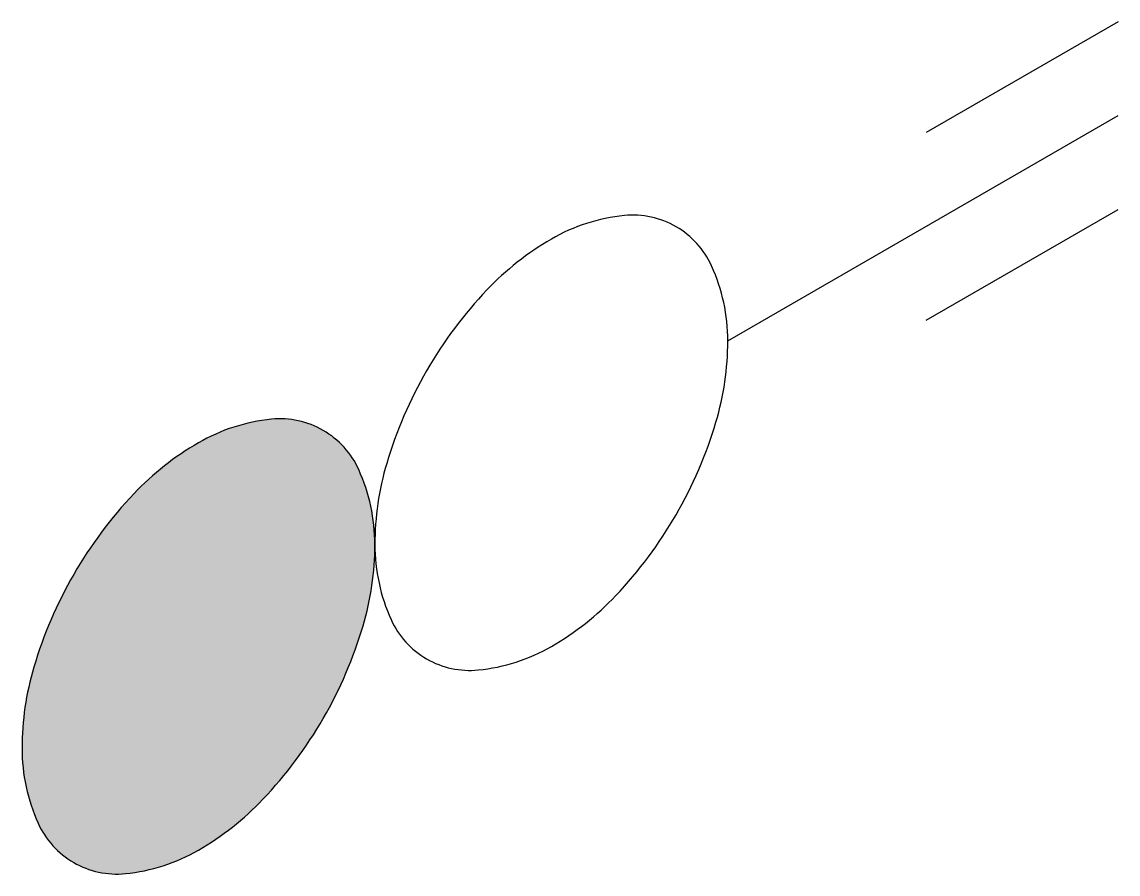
# Model space of a CAD drawing. Header units: millimetres. Extents: x -9882.041 to -9881.052, y -49.425 to -48.656.
import ezdxf

# ---------------------------------------------------------------- set-up
doc = ezdxf.new("R2010")
doc.units = ezdxf.units.MM
doc.header["$LTSCALE"] = 10
doc.layers.add('Tub_iso_componentes', color=2, linetype='Continuous')

msp = doc.modelspace()

# ---------------------------------------------------------------- hatches: boundary and pattern name
at = {"layer": 'Tub_iso_componentes'}
h = msp.add_hatch(color=1, dxfattribs=at)
edge = h.paths.add_edge_path()
edge.add_arc((-9882.10629, -49.09045), 0.38895, 330, 343.44948)
edge.add_arc((-9881.98024, -49.12791), 0.25746, 343.44948, 360)
edge.add_arc((-9881.88717, -49.12791), 0.16439, 360, 384.34287)
edge.add_arc((-9881.80842, -49.09228), 0.07796, 24.34287, 60)
edge.add_arc((-9881.80842, -49.09228), 0.07796, 60, 95.65713)
edge.add_arc((-9881.7999, -49.17829), 0.16439, 95.65713, 120)
edge.add_arc((-9881.75336, -49.25889), 0.25746, 120, 136.55052)
edge.add_arc((-9881.6579, -49.34932), 0.38895, 136.55052, 150)
edge.add_arc((-9881.6579, -49.34932), 0.38895, 150, 163.44948)
edge.add_arc((-9881.78395, -49.31187), 0.25746, 163.44948, 180)
edge.add_arc((-9881.87702, -49.31187), 0.16439, 180, 204.34287)
edge.add_arc((-9881.95577, -49.34749), 0.07796, 204.34287, 240)
edge.add_arc((-9881.95577, -49.34749), 0.07796, 240, 275.65713)
edge.add_arc((-9881.96429, -49.26148), 0.16439, 275.65713, 300)
edge.add_arc((-9882.01082, -49.18088), 0.25746, 300, 316.55052)
edge.add_arc((-9882.10629, -49.09045), 0.38895, 316.55052, 330)

# ---------------------------------------------------------------- linework, layer by layer
for p, q in [((-9881.05178, -48.65583), (-9881.22498, -48.75583)), ((-9881.22498, -48.92518), (-9881.05178, -48.82518))]:
    msp.add_line(p, q, dxfattribs=at)
at = {"layer": 'Tub_iso_componentes', "color": 2}
msp.add_line((-9881.40415, -48.94395), (-9881.05178, -48.7405), dxfattribs=at)
for points in [[(-9881.45081, -49.10097, 0.058752), (-9881.41482, -49.01729, 0.072341), (-9881.40415, -48.94395, 0.106617), (-9881.41876, -48.87618, 0.156851), (-9881.45081, -48.84081, 0.156851), (-9881.49747, -48.83074, 0.106617), (-9881.56346, -48.85196, 0.072341), (-9881.62165, -48.89787, 0.058752), (-9881.67612, -48.97089, 0.058752), (-9881.71211, -49.05456, 0.072341), (-9881.72278, -49.12791, 0.106617), (-9881.70816, -49.19567, 0.156851), (-9881.67612, -49.23105, 0.156851), (-9881.62945, -49.24111, 0.106617), (-9881.56346, -49.21989, 0.072341), (-9881.50528, -49.17398, 0.058752)], [(-9881.76944, -49.28493, 0.058752), (-9881.73345, -49.20125, 0.072341), (-9881.72278, -49.12791, 0.106617), (-9881.73739, -49.06014, 0.156851), (-9881.76944, -49.02477, 0.156851), (-9881.8161, -49.0147, 0.106617), (-9881.88209, -49.03593, 0.072341), (-9881.94027, -49.08183, 0.058752), (-9881.99475, -49.15485, 0.058752), (-9882.03074, -49.23853, 0.072341), (-9882.04141, -49.31187, 0.106617), (-9882.02679, -49.37963, 0.156851), (-9881.99475, -49.41501, 0.156851), (-9881.94808, -49.42507, 0.106617), (-9881.88209, -49.40385, 0.072341), (-9881.82391, -49.35794, 0.058752)]]:
    msp.add_lwpolyline(points, format="xyb", close=True, dxfattribs=at)

doc.saveas('drawing.dxf')
